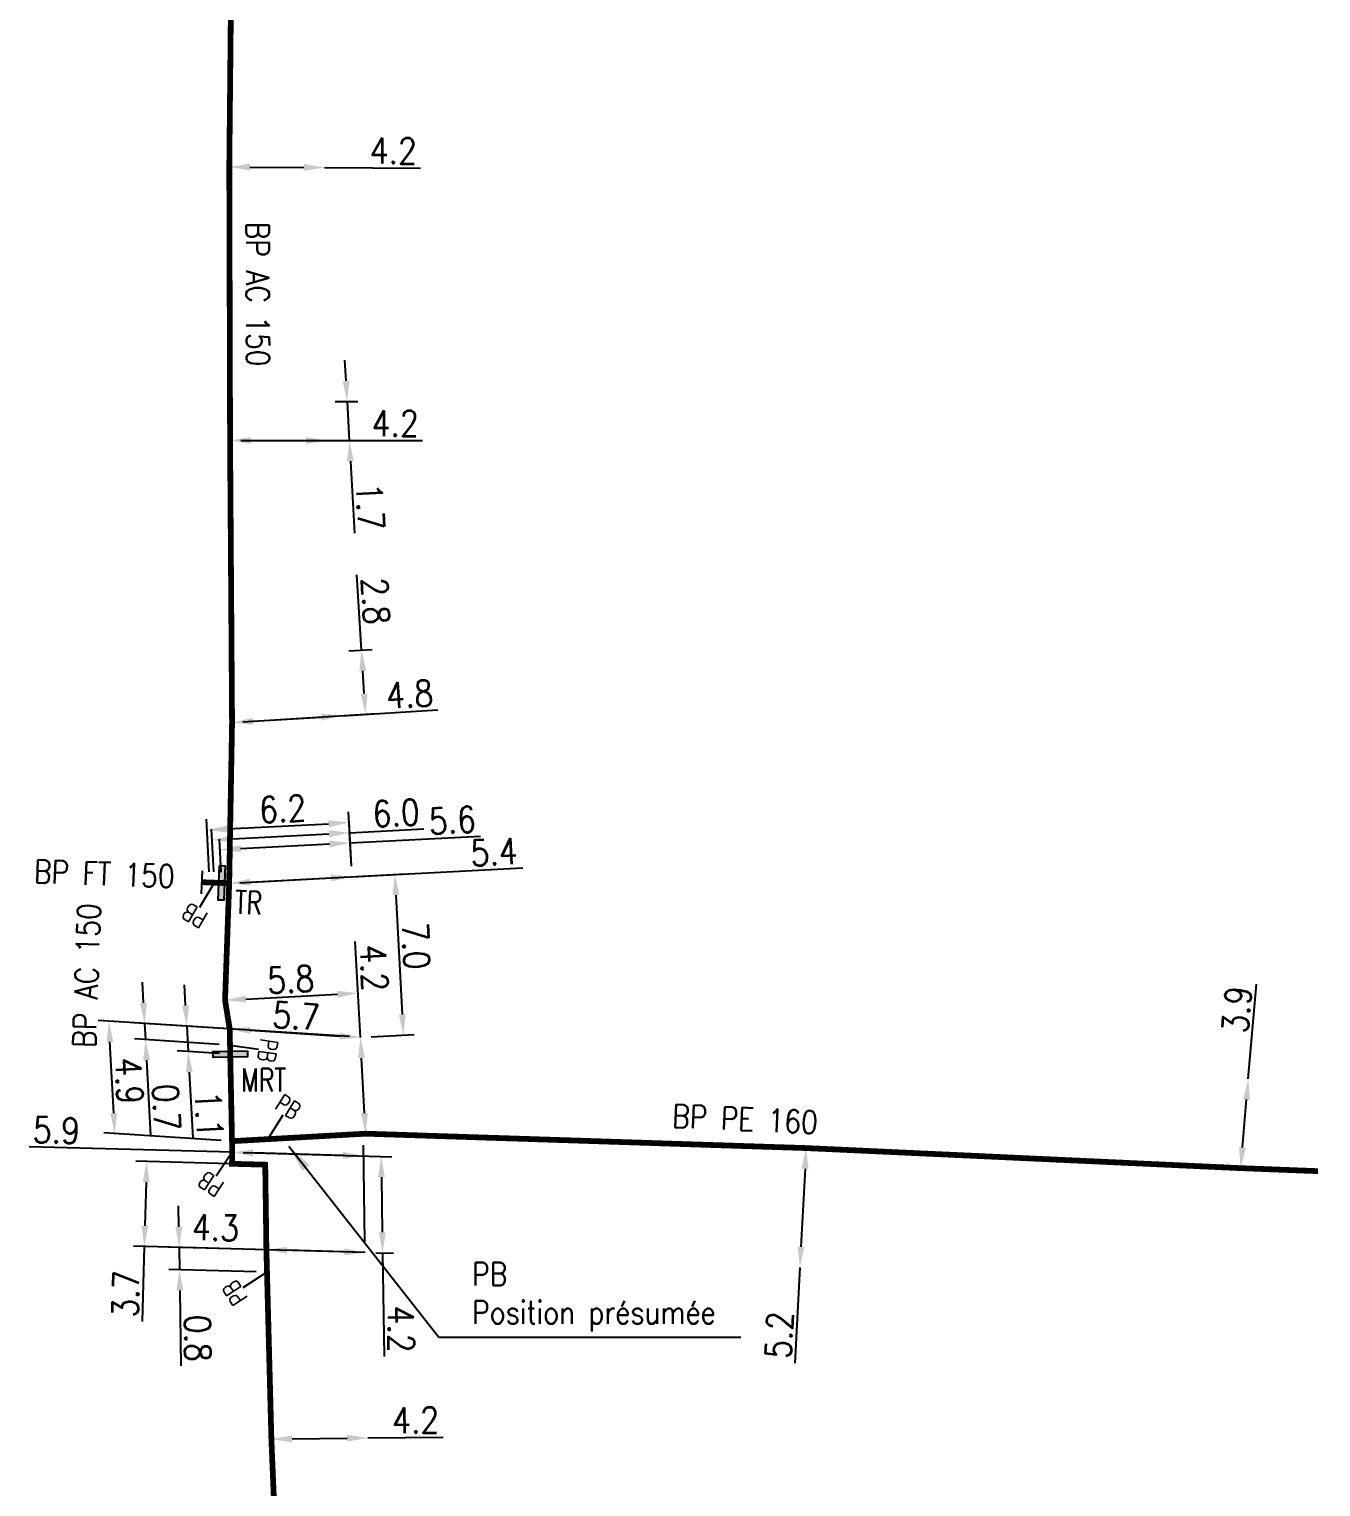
# Model space of a CAD drawing. Header units: millimetres. Extents: x 183997 to 185000, y 127999 to 129007.
# Drawn here: x 184943.9 to 185000.1, y 128287 to 128350.5 of the extents above; entities that cross this region are included whole.
import ezdxf
from ezdxf.enums import TextEntityAlignment as Align

# ---------------------------------------------------------------- set-up
doc = ezdxf.new("R2010")
doc.units = ezdxf.units.MM
doc.header["$PDMODE"] = 34
for name, pattern in [('L_25_AP', [2000, 1000, 1000]), ('L_25_FT', [2000, 1000, 1000]), ('L_25_PE', [2000, 1000, 1000])]:
    doc.linetypes.add(name, pattern=pattern)
doc.layers.get('0').update_dxf_attribs({"linetype": 'CONTINUOUS'})
doc.layers.get('DEFPOINTS').update_dxf_attribs({"linetype": 'CONTINUOUS'})
doc.layers.add('L_150', color=1, linetype='CONTINUOUS')
doc.layers.add('L_340', color=7, linetype='CONTINUOUS')
doc.styles.add('G_ROMANS', font='ROMANS.SHX', dxfattribs={"width": 0.75})
doc.styles.get("Standard").update_dxf_attribs({"font": 'romans.shx', "width": 0.85})
doc.dimstyles.get("Standard").update_dxf_attribs({"dimtxt": 1.5, "dimasz": 1.2, "dimexe": 0.625, "dimexo": 0.625, "dimgap": 0.25, "dimtad": 1, "dimdec": 1, "dimzin": 0, "dimdsep": 46, "dimtxsty": 'Standard', "dimcen": -0.5, "dimadec": 0, "dimazin": 0, "dimtfac": 1, "dimtdec": 1, "dimtmove": 0, "dimatfit": 3, "dimfxl": 0, "dimtolj": 1, "dimtzin": 0, "dimarcsym": 0})

# ---------------------------------------------------------------- blocks, each defined once
blk = doc.blocks.new('*D156')
at = {"layer": 'DEFPOINTS', "color": 0, "ltscale": 0.5, "transparency": 16777216}
for p in [(184957.861, 128315.067), (184952.27, 128313.322), (184957.938, 128313.591)]:
    blk.add_point(p, dxfattribs=at)
at = {"layer": 'L_340', "color": 0, "lineweight": -2, "ltscale": 0.5, "transparency": 16777216}
for p, q in [((184952.246, 128313.79), (184952.17, 128315.236)), ((184953.093, 128314.816), (184956.962, 128315.019)), ((184957.914, 128314.059), (184957.836, 128315.535)), ((184957.861, 128315.067), (184963.537, 128315.365))]:
    blk.add_line(p, q, dxfattribs=at)
at = {"layer": 'L_340', "color": 0, "ltscale": 0.5, "transparency": 16777216}
for points in [[(184956.954, 128315.169), (184956.97, 128314.869), (184957.861, 128315.067)], [(184953.085, 128314.965), (184953.101, 128314.666), (184952.194, 128314.768)]]:
    blk.add_solid(points, dxfattribs=at)
at = {"layer": 'L_340', "color": 0, "ltscale": 0.5, "transparency": 16777216, "insert": (184962.31, 128316.052), "char_height": 1.125, "attachment_point": 5, "rotation": 3.01217}
blk.add_mtext('\\A1;5.6', dxfattribs=at)
blk = doc.blocks.new('*D157')
at = {"layer": 'DEFPOINTS', "color": 0, "ltscale": 0.5, "transparency": 16777216}
for p in [(184957.837, 128315.509), (184951.946, 128313.335), (184957.938, 128313.591)]:
    blk.add_point(p, dxfattribs=at)
at = {"layer": 'L_340', "color": 0, "lineweight": -2, "ltscale": 0.5, "transparency": 16777216}
for p, q in [((184951.921, 128313.803), (184951.823, 128315.662)), ((184957.914, 128314.059), (184957.813, 128315.977)), ((184957.837, 128315.509), (184961.066, 128315.678)), ((184952.747, 128315.241), (184956.939, 128315.461))]:
    blk.add_line(p, q, dxfattribs=at)
at = {"layer": 'L_340', "color": 0, "ltscale": 0.5, "transparency": 16777216}
for points in [[(184956.931, 128315.611), (184956.946, 128315.312), (184957.837, 128315.509)], [(184952.739, 128315.391), (184952.754, 128315.091), (184951.848, 128315.193)]]:
    blk.add_solid(points, dxfattribs=at)
at = {"layer": 'L_340', "color": 0, "ltscale": 0.5, "transparency": 16777216, "insert": (184959.862, 128316.366), "char_height": 1.125, "attachment_point": 5, "rotation": 3.01217}
blk.add_mtext('\\A1;6.0', dxfattribs=at)
blk = doc.blocks.new('*D158')
at = {"layer": 'DEFPOINTS', "color": 0, "ltscale": 0.5, "transparency": 16777216}
for p in [(184957.814, 128315.951), (184951.746, 128313.342), (184957.938, 128313.591)]:
    blk.add_point(p, dxfattribs=at)
at = {"layer": 'L_340', "color": 0, "lineweight": -2, "ltscale": 0.5, "transparency": 16777216}
for p, q in [((184957.914, 128314.059), (184957.789, 128316.419)), ((184951.721, 128313.81), (184951.601, 128316.093)), ((184952.524, 128315.673), (184956.915, 128315.904))]:
    blk.add_line(p, q, dxfattribs=at)
at = {"layer": 'L_340', "color": 0, "ltscale": 0.5, "transparency": 16777216}
for points in [[(184952.517, 128315.822), (184952.532, 128315.523), (184951.626, 128315.625)], [(184956.907, 128316.053), (184956.923, 128315.754), (184957.814, 128315.951)]]:
    blk.add_solid(points, dxfattribs=at)
at = {"layer": 'L_340', "color": 0, "ltscale": 0.5, "transparency": 16777216, "insert": (184954.922, 128316.55), "char_height": 1.125, "attachment_point": 5, "rotation": 3.01217}
blk.add_mtext('\\A1;6.2', dxfattribs=at)
blk = doc.blocks.new('L_340_13')
at = {"color": 0, "linetype": 'Continuous', "flags": 128}
blk.add_lwpolyline([(0, 0), (0, 1.25)], dxfattribs=at)
at = {"color": 0, "linetype": 'Continuous', "style": 'G_ROMANS', "width": 0.75}
blk.add_text('PB', height=0.75, dxfattribs=at).set_placement((0, 1.663), align=Align.MIDDLE)
at = {"color": 0, "linetype": 'Continuous', "width": 0.75, "flags": 3}
for tag, p in [('DEF_LEG', (0, -10)), ('DEF_COUP', (0, -12.5)), ('DEF_TYPE', (0, -15))]:
    blk.add_attdef(tag, text='', height=1.2, dxfattribs=at).set_placement(p, align=Align.MIDDLE)
blk = doc.blocks.new('L_340_19')
at = {"linetype": 'Continuous'}
blk.add_hatch(color=0, dxfattribs=at).paths.add_polyline_path([(0.125, 0.75), (-0.125, 0.75), (-0.125, -0.75), (0.125, -0.75)])
at = {"color": 0, "linetype": 'Continuous'}
blk.add_lwpolyline([(-0.125, 0.75), (0.125, 0.75), (0.125, -0.75), (-0.125, -0.75)], close=True, dxfattribs=at)
at = {"color": 0, "linetype": 'Continuous', "width": 0.75}
for tag, height, flags, p in [('TR', 1, 8, (0, 1.981)), ('DEF_LEG', 1.2, 3, (0, -5)), ('DEF_COUP', 1.2, 3, (0, -7.5)), ('DEF_TYPE', 1.2, 3, (0, -10))]:
    blk.add_attdef(tag, text='', height=height, dxfattribs=dict(at, flags=flags)).set_placement(p, align=Align.MIDDLE)
blk = doc.blocks.new('L_340_17')
at = {"linetype": 'Continuous'}
blk.add_hatch(color=0, dxfattribs=at).paths.add_polyline_path([(0.125, 0.75), (-0.125, 0.75), (-0.125, -0.75), (0.125, -0.75)])
at = {"color": 0, "linetype": 'Continuous'}
blk.add_lwpolyline([(-0.125, 0.75), (0.125, 0.75), (0.125, -0.75), (-0.125, -0.75)], close=True, dxfattribs=at)
at = {"color": 0, "linetype": 'Continuous', "width": 0.75}
for tag, height, flags, p in [('MRT', 1, 8, (0, 2.5)), ('DEF_LEG', 1.2, 3, (0, -5)), ('DEF_COUP', 1.2, 3, (0, -7.5)), ('DEF_TYPE', 1.2, 3, (0, -10))]:
    blk.add_attdef(tag, text='', height=height, dxfattribs=dict(at, flags=flags)).set_placement(p, align=Align.MIDDLE)
blk = doc.blocks.new('L_340_07')
at = {"color": 0, "linetype": 'Continuous', "const_width": 0.25, "flags": 128}
blk.add_lwpolyline([(0, 0), (0.35, 0)], dxfattribs=at)
at = {"color": 0, "linetype": 'Continuous', "flags": 128}
blk.add_lwpolyline([(0.35, -0.5), (0.35, 0.5)], dxfattribs=at)
at = {"color": 0, "linetype": 'Continuous', "width": 0.75, "flags": 3}
for tag, p in [('DEF_LEG', (0.723, -3.465)), ('DEF_COUP', (0.723, -5.965)), ('DEF_TYPE', (0.723, -8.465))]:
    blk.add_attdef(tag, text='', height=1.2, dxfattribs=at).set_placement(p, align=Align.MIDDLE)
blk = doc.blocks.new('*D745')
at = {"layer": 'DEFPOINTS', "color": 0, "linetype": 'Continuous', "transparency": 16777216}
for p in [(184952.73, 128301.594), (184958.452, 128301.436), (184958.513, 128297.235)]:
    blk.add_point(p, dxfattribs=at)
at = {"layer": 'L_340', "color": 0, "linetype": 'Continuous', "lineweight": -2, "transparency": 16777216}
for p, q in [((184952.73, 128301.594), (184943.886, 128301.836)), ((184958.507, 128297.704), (184958.445, 128301.906)), ((184957.552, 128301.461), (184953.629, 128301.569))]:
    blk.add_line(p, q, dxfattribs=at)
at = {"layer": 'L_340', "color": 0, "linetype": 'Continuous', "transparency": 16777216}
for points in [[(184953.633, 128301.719), (184953.625, 128301.419), (184952.73, 128301.594)], [(184957.556, 128301.611), (184957.548, 128301.311), (184958.452, 128301.436)]]:
    blk.add_solid(points, dxfattribs=at)
at = {"layer": 'L_340', "color": 0, "linetype": 'Continuous', "transparency": 16777216, "insert": (184945.072, 128302.554), "char_height": 1.125, "attachment_point": 5, "rotation": 358.42792}
blk.add_mtext('\\A1;5.9', dxfattribs=at)
blk = doc.blocks.new('*D746')
at = {"layer": 'DEFPOINTS', "color": 0, "linetype": 'Continuous', "transparency": 16777216}
for p in [(184954.432, 128289.105), (184958.632, 128289.157), (184958.632, 128289.157)]:
    blk.add_point(p, dxfattribs=at)
at = {"layer": 'L_150', "color": 0, "linetype": 'Continuous', "lineweight": -2, "transparency": 16777216}
for p, q in [((184955.332, 128289.116), (184957.732, 128289.146)), ((184958.632, 128289.157), (184961.91, 128289.198))]:
    blk.add_line(p, q, dxfattribs=at)
at = {"layer": 'L_150', "color": 0, "linetype": 'Continuous', "transparency": 16777216}
for points in [[(184955.33, 128289.266), (184955.334, 128288.966), (184954.432, 128289.105)], [(184957.73, 128289.296), (184957.733, 128288.996), (184958.632, 128289.157)]]:
    blk.add_solid(points, dxfattribs=at)
at = {"layer": 'L_150', "color": 0, "linetype": 'Continuous', "transparency": 16777216, "insert": (184960.711, 128289.933), "char_height": 1.125, "attachment_point": 5, "rotation": 0.70958}
blk.add_mtext('\\A1;4.2', dxfattribs=at)
blk = doc.blocks.new('*D879')
at = {"layer": 'DEFPOINTS', "color": 0, "linetype": 'Continuous', "transparency": 16777216}
for p in [(184996.966, 128304.791), (184996.966, 128304.791), (184996.634, 128300.905)]:
    blk.add_point(p, dxfattribs=at)
at = {"layer": 'L_150', "color": 0, "linetype": 'Continuous', "lineweight": -2, "transparency": 16777216}
for p, q in [((184996.966, 128304.791), (184997.317, 128308.909)), ((184996.711, 128301.802), (184996.889, 128303.894))]:
    blk.add_line(p, q, dxfattribs=at)
at = {"layer": 'L_150', "color": 0, "linetype": 'Continuous', "transparency": 16777216}
for points in [[(184996.74, 128303.907), (184997.039, 128303.882), (184996.966, 128304.791)], [(184996.561, 128301.815), (184996.86, 128301.789), (184996.634, 128300.905)]]:
    blk.add_solid(points, dxfattribs=at)
at = {"layer": 'L_150', "color": 0, "linetype": 'Continuous', "transparency": 16777216, "insert": (184996.47, 128307.811), "char_height": 1.125, "attachment_point": 5, "rotation": 85.1279}
blk.add_mtext('\\A1;3.9', dxfattribs=at)
blk = doc.blocks.new('*D1025')
at = {"layer": 'DEFPOINTS', "color": 0, "linetype": 'Continuous', "transparency": 16777216}
for p in [(184952.415, 128308.218), (184958.207, 128308.525), (184958.207, 128308.525)]:
    blk.add_point(p, dxfattribs=at)
at = {"layer": 'L_150', "color": 0, "linetype": 'Continuous', "lineweight": -2, "transparency": 16777216}
blk.add_line((184953.313, 128308.266), (184957.308, 128308.477), dxfattribs=at)
at = {"layer": 'L_150', "color": 0, "linetype": 'Continuous', "transparency": 16777216}
for points in [[(184957.3, 128308.627), (184957.316, 128308.328), (184958.207, 128308.525)], [(184953.305, 128308.416), (184953.321, 128308.116), (184952.415, 128308.218)]]:
    blk.add_solid(points, dxfattribs=at)
at = {"layer": 'L_150', "color": 0, "linetype": 'Continuous', "transparency": 16777216, "insert": (184955.271, 128309.121), "char_height": 1.125, "attachment_point": 5, "rotation": 3.03123}
blk.add_mtext('\\A1;5.8', dxfattribs=at)
blk = doc.blocks.new('*D1092')
at = {"layer": 'DEFPOINTS', "color": 0, "linetype": 'Continuous', "transparency": 16777216}
for p in [(184954.215, 128297.353), (184958.513, 128297.235), (184958.513, 128297.235)]:
    blk.add_point(p, dxfattribs=at)
at = {"layer": 'L_150', "color": 0, "linetype": 'Continuous', "lineweight": -2, "transparency": 16777216}
for p, q in [((184954.215, 128297.353), (184950.638, 128297.451)), ((184957.614, 128297.26), (184955.115, 128297.328))]:
    blk.add_line(p, q, dxfattribs=at)
at = {"layer": 'L_150', "color": 0, "linetype": 'Continuous', "transparency": 16777216}
for points in [[(184955.119, 128297.478), (184955.111, 128297.178), (184954.215, 128297.353)], [(184957.618, 128297.41), (184957.61, 128297.11), (184958.513, 128297.235)]]:
    blk.add_solid(points, dxfattribs=at)
at = {"layer": 'L_150', "color": 0, "linetype": 'Continuous', "transparency": 16777216, "insert": (184952.001, 128298.314), "char_height": 1.125, "attachment_point": 5, "rotation": 358.43205}
blk.add_mtext('\\A1;4.3', dxfattribs=at)
blk = doc.blocks.new('*D1099')
at = {"layer": 'DEFPOINTS', "color": 0, "linetype": 'Continuous', "transparency": 16777216}
for p in [(184954.164, 128301.056), (184948.899, 128297.498), (184958.513, 128297.235)]:
    blk.add_point(p, dxfattribs=at)
at = {"layer": 'L_150', "color": 0, "linetype": 'Continuous', "lineweight": -2, "transparency": 16777216}
for p, q in [((184954.164, 128301.056), (184948.532, 128301.21)), ((184948.976, 128300.297), (184948.924, 128298.398)), ((184958.513, 128297.235), (184948.43, 128297.511)), ((184948.899, 128297.498), (184948.809, 128294.221))]:
    blk.add_line(p, q, dxfattribs=at)
at = {"layer": 'L_150', "color": 0, "linetype": 'Continuous', "transparency": 16777216}
for points in [[(184948.826, 128300.301), (184949.126, 128300.293), (184949, 128301.197)], [(184948.774, 128298.402), (184949.074, 128298.394), (184948.899, 128297.498)]]:
    blk.add_solid(points, dxfattribs=at)
at = {"layer": 'L_150', "color": 0, "linetype": 'Continuous', "transparency": 16777216, "insert": (184948.092, 128295.43), "char_height": 1.125, "attachment_point": 5, "rotation": 88.43206}
blk.add_mtext('\\A1;3.7', dxfattribs=at)
blk = doc.blocks.new('*D1120')
at = {"layer": 'DEFPOINTS', "color": 0, "linetype": 'Continuous', "transparency": 16777216}
for p in [(184952.729, 128301.594), (184958.513, 128297.235), (184959.273, 128297.214)]:
    blk.add_point(p, dxfattribs=at)
at = {"layer": 'L_150', "color": 0, "linetype": 'Continuous', "lineweight": -2, "transparency": 16777216}
for p, q in [((184953.198, 128301.581), (184959.681, 128301.403)), ((184959.225, 128300.516), (184959.26, 128298.114)), ((184958.982, 128297.222), (184959.742, 128297.201)), ((184959.273, 128297.214), (184959.339, 128292.698))]:
    blk.add_line(p, q, dxfattribs=at)
at = {"layer": 'L_150', "color": 0, "linetype": 'Continuous', "transparency": 16777216}
for points in [[(184959.375, 128300.518), (184959.075, 128300.514), (184959.212, 128301.416)], [(184959.41, 128298.116), (184959.11, 128298.112), (184959.273, 128297.214)]]:
    blk.add_solid(points, dxfattribs=at)
at = {"layer": 'L_150', "color": 0, "linetype": 'Continuous', "transparency": 16777216, "insert": (184960.072, 128293.898), "char_height": 1.125, "attachment_point": 5, "rotation": 270.838}
blk.add_mtext('\\A1;4.2', dxfattribs=at)
blk = doc.blocks.new('*D1122')
at = {"layer": 'DEFPOINTS', "color": 0, "linetype": 'Continuous', "transparency": 16777216}
for p in [(184950.417, 128297.457), (184958.513, 128297.235), (184954.241, 128296.373)]:
    blk.add_point(p, dxfattribs=at)
at = {"layer": 'L_340', "color": 0, "linetype": 'Continuous', "lineweight": -2, "transparency": 16777216}
for p, q in [((184950.404, 128298.357), (184950.39, 128299.257)), ((184958.044, 128297.248), (184949.948, 128297.47)), ((184950.417, 128297.457), (184950.431, 128296.477)), ((184953.772, 128296.385), (184949.962, 128296.49)), ((184950.444, 128295.577), (184950.492, 128292.299))]:
    blk.add_line(p, q, dxfattribs=at)
at = {"layer": 'L_340', "color": 0, "linetype": 'Continuous', "transparency": 16777216}
for points in [[(184950.554, 128298.359), (184950.254, 128298.355), (184950.417, 128297.457)], [(184950.594, 128295.579), (184950.294, 128295.575), (184950.431, 128296.477)]]:
    blk.add_solid(points, dxfattribs=at)
at = {"layer": 'L_340', "color": 0, "linetype": 'Continuous', "transparency": 16777216, "insert": (184951.225, 128293.499), "char_height": 1.125, "attachment_point": 5, "rotation": 270.838}
blk.add_mtext('\\A1;0.8', dxfattribs=at)
blk = doc.blocks.new('*D1324')
at = {"layer": 'DEFPOINTS', "color": 0, "linetype": 'Continuous', "transparency": 16777216}
for p in [(184956.741, 128334.283), (184957.73, 128334.282), (184952.634, 128332.59)]:
    blk.add_point(p, dxfattribs=at)
at = {"layer": 'L_150', "color": 0, "linetype": 'Continuous', "lineweight": -2, "transparency": 16777216}
for p, q in [((184957.681, 128335.181), (184957.632, 128336.08)), ((184957.21, 128334.283), (184958.2, 128334.282)), ((184957.73, 128334.282), (184957.823, 128332.585)), ((184953.103, 128332.589), (184958.293, 128332.584)), ((184957.872, 128331.686), (184958.044, 128328.549))]:
    blk.add_line(p, q, dxfattribs=at)
at = {"layer": 'L_150', "color": 0, "linetype": 'Continuous', "transparency": 16777216}
for points in [[(184957.831, 128335.189), (184957.531, 128335.173), (184957.73, 128334.282)], [(184958.022, 128331.694), (184957.723, 128331.678), (184957.823, 128332.585)]]:
    blk.add_solid(points, dxfattribs=at)
at = {"layer": 'L_150', "color": 0, "linetype": 'Continuous', "transparency": 16777216, "insert": (184958.732, 128329.709), "char_height": 1.125, "attachment_point": 5, "rotation": 273.1326}
blk.add_mtext('\\A1;1.7', dxfattribs=at)
blk = doc.blocks.new('*D1328')
at = {"layer": 'DEFPOINTS', "color": 0, "linetype": 'Continuous', "transparency": 16777216}
for p in [(184957.337, 128323.399), (184958.354, 128323.462), (184952.72, 128320.306)]:
    blk.add_point(p, dxfattribs=at)
at = {"layer": 'L_150', "color": 0, "linetype": 'Continuous', "lineweight": -2, "transparency": 16777216}
for p, q in [((184958.354, 128323.462), (184958.15, 128326.734)), ((184957.805, 128323.428), (184958.822, 128323.491)), ((184958.472, 128321.565), (184958.41, 128322.564)), ((184953.188, 128320.335), (184958.995, 128320.696))]:
    blk.add_line(p, q, dxfattribs=at)
at = {"layer": 'L_150', "color": 0, "linetype": 'Continuous', "transparency": 16777216}
for points in [[(184958.559, 128322.573), (184958.26, 128322.554), (184958.354, 128323.462)], [(184958.621, 128321.575), (184958.322, 128321.556), (184958.528, 128320.667)]]:
    blk.add_solid(points, dxfattribs=at)
at = {"layer": 'L_150', "color": 0, "linetype": 'Continuous', "transparency": 16777216, "insert": (184958.972, 128325.594), "char_height": 1.125, "attachment_point": 5, "rotation": 273.56063}
blk.add_mtext('\\A1;2.8', dxfattribs=at)
blk = doc.blocks.new('*D1329')
at = {"layer": 'DEFPOINTS', "color": 0, "linetype": 'Continuous', "transparency": 16777216}
for p in [(184952.634, 128332.59), (184956.834, 128332.586), (184956.834, 128332.586)]:
    blk.add_point(p, dxfattribs=at)
at = {"layer": 'L_150', "color": 0, "linetype": 'Continuous', "lineweight": -2, "transparency": 16777216}
for p, q in [((184953.534, 128332.589), (184955.934, 128332.587)), ((184956.834, 128332.586), (184961.012, 128332.582))]:
    blk.add_line(p, q, dxfattribs=at)
at = {"layer": 'L_150', "color": 0, "linetype": 'Continuous', "transparency": 16777216}
for points in [[(184953.534, 128332.739), (184953.534, 128332.439), (184952.634, 128332.59)], [(184955.934, 128332.737), (184955.934, 128332.437), (184956.834, 128332.586)]]:
    blk.add_solid(points, dxfattribs=at)
at = {"layer": 'L_150', "color": 0, "linetype": 'Continuous', "transparency": 16777216, "insert": (184959.824, 128333.333), "char_height": 1.125, "attachment_point": 5, "rotation": 359.94889}
blk.add_mtext('\\A1;4.2', dxfattribs=at)
blk = doc.blocks.new('*D1330')
at = {"layer": 'DEFPOINTS', "color": 0, "linetype": 'Continuous', "transparency": 16777216}
for p in [(184952.6, 128344.496), (184956.75, 128344.472), (184956.75, 128344.472)]:
    blk.add_point(p, dxfattribs=at)
at = {"layer": 'L_150', "color": 0, "linetype": 'Continuous', "lineweight": -2, "transparency": 16777216}
for p, q in [((184953.5, 128344.491), (184955.85, 128344.477)), ((184956.75, 128344.472), (184960.929, 128344.448))]:
    blk.add_line(p, q, dxfattribs=at)
at = {"layer": 'L_150', "color": 0, "linetype": 'Continuous', "transparency": 16777216}
for points in [[(184953.501, 128344.641), (184953.499, 128344.341), (184952.6, 128344.496)], [(184955.851, 128344.627), (184955.849, 128344.327), (184956.75, 128344.472)]]:
    blk.add_solid(points, dxfattribs=at)
at = {"layer": 'L_150', "color": 0, "linetype": 'Continuous', "transparency": 16777216, "insert": (184959.744, 128345.205), "char_height": 1.125, "attachment_point": 5, "rotation": 359.67164}
blk.add_mtext('\\A1;4.2', dxfattribs=at)
blk = doc.blocks.new('*D1331')
at = {"layer": 'DEFPOINTS', "color": 0, "linetype": 'Continuous', "transparency": 16777216}
for p in [(184977.715, 128301.779), (184977.442, 128296.586), (184977.442, 128296.586)]:
    blk.add_point(p, dxfattribs=at)
at = {"layer": 'L_150', "color": 0, "linetype": 'Continuous', "lineweight": -2, "transparency": 16777216}
for p, q in [((184977.668, 128300.88), (184977.489, 128297.485)), ((184977.442, 128296.586), (184977.223, 128292.413))]:
    blk.add_line(p, q, dxfattribs=at)
at = {"layer": 'L_150', "color": 0, "linetype": 'Continuous', "transparency": 16777216}
for points in [[(184977.518, 128300.888), (184977.817, 128300.872), (184977.715, 128301.779)], [(184977.34, 128297.492), (184977.639, 128297.477), (184977.442, 128296.586)]]:
    blk.add_solid(points, dxfattribs=at)
at = {"layer": 'L_150', "color": 0, "linetype": 'Continuous', "transparency": 16777216, "insert": (184976.537, 128293.64), "char_height": 1.125, "attachment_point": 5, "rotation": 86.99778}
blk.add_mtext('\\A1;5.2', dxfattribs=at)
blk = doc.blocks.new('*D1332')
at = {"layer": 'DEFPOINTS', "color": 0, "linetype": 'Continuous', "transparency": 16777216}
for p in [(184952.72, 128320.306), (184957.511, 128320.604), (184957.511, 128320.604)]:
    blk.add_point(p, dxfattribs=at)
at = {"layer": 'L_150', "color": 0, "linetype": 'Continuous', "lineweight": -2, "transparency": 16777216}
for p, q in [((184957.511, 128320.604), (184961.681, 128320.863)), ((184953.618, 128320.362), (184956.612, 128320.548))]:
    blk.add_line(p, q, dxfattribs=at)
at = {"layer": 'L_150', "color": 0, "linetype": 'Continuous', "transparency": 16777216}
for points in [[(184956.603, 128320.698), (184956.622, 128320.398), (184957.511, 128320.604)], [(184953.609, 128320.511), (184953.627, 128320.212), (184952.72, 128320.306)]]:
    blk.add_solid(points, dxfattribs=at)
at = {"layer": 'L_150', "color": 0, "linetype": 'Continuous', "transparency": 16777216, "insert": (184960.448, 128321.538), "char_height": 1.125, "attachment_point": 5, "rotation": 3.56063}
blk.add_mtext('\\A1;4.8', dxfattribs=at)
blk = doc.blocks.new('*D1333')
at = {"layer": 'DEFPOINTS', "color": 0, "linetype": 'Continuous', "transparency": 16777216}
for p in [(184952.595, 128313.31), (184957.938, 128313.591), (184957.938, 128313.591)]:
    blk.add_point(p, dxfattribs=at)
at = {"layer": 'L_150', "color": 0, "linetype": 'Continuous', "lineweight": -2, "transparency": 16777216}
for p, q in [((184957.938, 128313.591), (184965.376, 128313.982)), ((184953.494, 128313.357), (184957.039, 128313.544))]:
    blk.add_line(p, q, dxfattribs=at)
at = {"layer": 'L_150', "color": 0, "linetype": 'Continuous', "transparency": 16777216}
for points in [[(184953.486, 128313.507), (184953.502, 128313.208), (184952.595, 128313.31)], [(184957.031, 128313.693), (184957.047, 128313.394), (184957.938, 128313.591)]]:
    blk.add_solid(points, dxfattribs=at)
at = {"layer": 'L_150', "color": 0, "linetype": 'Continuous', "transparency": 16777216, "insert": (184964.127, 128314.667), "char_height": 1.125, "attachment_point": 5, "rotation": 3.00683}
blk.add_mtext('\\A1;5.4', dxfattribs=at)
blk = doc.blocks.new('*D1334')
at = {"layer": 'DEFPOINTS', "color": 0, "linetype": 'Continuous', "transparency": 16777216}
for p in [(184952.595, 128313.31), (184958.308, 128306.6), (184960.178, 128306.698)]:
    blk.add_point(p, dxfattribs=at)
at = {"layer": 'L_150', "color": 0, "linetype": 'Continuous', "lineweight": -2, "transparency": 16777216}
for p, q in [((184953.063, 128313.335), (184960.276, 128313.714)), ((184959.855, 128312.79), (184960.13, 128307.597)), ((184958.777, 128306.625), (184960.646, 128306.723))]:
    blk.add_line(p, q, dxfattribs=at)
at = {"layer": 'L_150', "color": 0, "linetype": 'Continuous', "transparency": 16777216}
for points in [[(184960.005, 128312.798), (184959.705, 128312.782), (184959.808, 128313.689)], [(184960.28, 128307.605), (184959.98, 128307.589), (184960.178, 128306.698)]]:
    blk.add_solid(points, dxfattribs=at)
at = {"layer": 'L_150', "color": 0, "linetype": 'Continuous', "transparency": 16777216, "insert": (184960.723, 128310.579), "char_height": 1.125, "attachment_point": 5, "rotation": 273.03123}
blk.add_mtext('\\A1;7.0', dxfattribs=at)
blk = doc.blocks.new('*D1335')
at = {"layer": 'DEFPOINTS', "color": 0, "linetype": 'Continuous', "transparency": 16777216}
for p in [(184947.355, 128307.299), (184958.308, 128306.6), (184952.719, 128302.08)]:
    blk.add_point(p, dxfattribs=at)
at = {"layer": 'L_150', "color": 0, "linetype": 'Continuous', "lineweight": -2, "transparency": 16777216}
for p, q in [((184957.837, 128306.63), (184946.884, 128307.329)), ((184947.566, 128303.305), (184947.403, 128306.401)), ((184952.248, 128302.11), (184947.143, 128302.436))]:
    blk.add_line(p, q, dxfattribs=at)
at = {"layer": 'L_150', "color": 0, "linetype": 'Continuous', "transparency": 16777216}
for points in [[(184947.552, 128306.409), (184947.253, 128306.393), (184947.355, 128307.299)], [(184947.716, 128303.313), (184947.417, 128303.297), (184947.614, 128302.406)]]:
    blk.add_solid(points, dxfattribs=at)
at = {"layer": 'L_150', "color": 0, "linetype": 'Continuous', "transparency": 16777216, "insert": (184948.243, 128304.708), "char_height": 1.125, "attachment_point": 5, "rotation": 273.03123}
blk.add_mtext('\\A1;4.9', dxfattribs=at)
blk = doc.blocks.new('*D1336')
at = {"layer": 'DEFPOINTS', "color": 0, "linetype": 'Continuous', "transparency": 16777216}
for p in [(184958.308, 128306.6), (184958.308, 128306.6), (184958.531, 128302.406)]:
    blk.add_point(p, dxfattribs=at)
at = {"layer": 'L_150', "color": 0, "linetype": 'Continuous', "lineweight": -2, "transparency": 16777216}
for p, q in [((184958.308, 128306.6), (184958.087, 128310.773)), ((184958.483, 128303.305), (184958.356, 128305.701))]:
    blk.add_line(p, q, dxfattribs=at)
at = {"layer": 'L_150', "color": 0, "linetype": 'Continuous', "transparency": 16777216}
for points in [[(184958.506, 128305.709), (184958.206, 128305.694), (184958.308, 128306.6)], [(184958.633, 128303.313), (184958.333, 128303.297), (184958.531, 128302.406)]]:
    blk.add_solid(points, dxfattribs=at)
at = {"layer": 'L_150', "color": 0, "linetype": 'Continuous', "transparency": 16777216, "insert": (184958.899, 128309.625), "char_height": 1.125, "attachment_point": 5, "rotation": 273.03123}
blk.add_mtext('\\A1;4.2', dxfattribs=at)
blk = doc.blocks.new('*D1338')
at = {"layer": 'DEFPOINTS', "color": 0, "linetype": 'Continuous', "transparency": 16777216}
for p in [(184952.617, 128306.964), (184958.308, 128306.6), (184958.308, 128306.6)]:
    blk.add_point(p, dxfattribs=at)
at = {"layer": 'L_150', "color": 0, "linetype": 'Continuous', "lineweight": -2, "transparency": 16777216}
blk.add_line((184953.515, 128306.906), (184957.41, 128306.658), dxfattribs=at)
at = {"layer": 'L_150', "color": 0, "linetype": 'Continuous', "transparency": 16777216}
for points in [[(184953.524, 128307.056), (184953.505, 128306.756), (184952.617, 128306.964)], [(184957.42, 128306.807), (184957.401, 128306.508), (184958.308, 128306.6)]]:
    blk.add_solid(points, dxfattribs=at)
at = {"layer": 'L_150', "color": 0, "linetype": 'Continuous', "transparency": 16777216, "insert": (184955.51, 128307.53), "char_height": 1.125, "attachment_point": 5, "rotation": 356.34793}
blk.add_mtext('\\A1;5.7', dxfattribs=at)
blk = doc.blocks.new('*D1339')
at = {"layer": 'DEFPOINTS', "color": 0, "linetype": 'Continuous', "transparency": 16777216}
for p in [(184948.913, 128307.2), (184952.631, 128306.266), (184958.308, 128306.6)]:
    blk.add_point(p, dxfattribs=at)
at = {"layer": 'L_340', "color": 0, "linetype": 'Continuous', "lineweight": -2, "transparency": 16777216}
for p, q in [((184948.866, 128308.099), (184948.818, 128308.997)), ((184957.837, 128306.63), (184948.442, 128307.23)), ((184948.913, 128307.2), (184948.95, 128306.501)), ((184952.16, 128306.296), (184948.479, 128306.531)), ((184948.998, 128305.602), (184949.171, 128302.328))]:
    blk.add_line(p, q, dxfattribs=at)
at = {"layer": 'L_340', "color": 0, "linetype": 'Continuous', "transparency": 16777216}
for points in [[(184949.015, 128308.107), (184948.716, 128308.091), (184948.913, 128307.2)], [(184949.148, 128305.61), (184948.848, 128305.594), (184948.95, 128306.501)]]:
    blk.add_solid(points, dxfattribs=at)
at = {"layer": 'L_340', "color": 0, "linetype": 'Continuous', "transparency": 16777216, "insert": (184949.857, 128303.555), "char_height": 1.125, "attachment_point": 5, "rotation": 273.03123}
blk.add_mtext('\\A1;0.7', dxfattribs=at)
blk = doc.blocks.new('*D1340')
at = {"layer": 'DEFPOINTS', "color": 0, "linetype": 'Continuous', "transparency": 16777216}
for p in [(184950.747, 128307.083), (184958.308, 128306.6), (184952.64, 128305.868)]:
    blk.add_point(p, dxfattribs=at)
at = {"layer": 'L_340', "color": 0, "linetype": 'Continuous', "lineweight": -2, "transparency": 16777216}
for p, q in [((184950.696, 128307.981), (184950.646, 128308.88)), ((184957.837, 128306.63), (184950.276, 128307.113)), ((184950.747, 128307.083), (184950.808, 128305.985)), ((184952.168, 128305.898), (184950.337, 128306.015)), ((184950.859, 128305.086), (184951.019, 128302.222))]:
    blk.add_line(p, q, dxfattribs=at)
at = {"layer": 'L_340', "color": 0, "linetype": 'Continuous', "transparency": 16777216}
for points in [[(184950.846, 128307.99), (184950.547, 128307.973), (184950.747, 128307.083)], [(184951.008, 128305.094), (184950.709, 128305.078), (184950.808, 128305.985)]]:
    blk.add_solid(points, dxfattribs=at)
at = {"layer": 'L_340', "color": 0, "linetype": 'Continuous', "transparency": 16777216, "insert": (184951.713, 128303.247), "char_height": 1.125, "attachment_point": 5, "rotation": 273.2079}
blk.add_mtext('\\A1;1.1', dxfattribs=at)

msp = doc.modelspace()

# ---------------------------------------------------------------- linework, layer by layer
at = {"layer": 'L_150', "linetype": 'L_25_AP', "ltscale": 0.5, "const_width": 0.25, "flags": 128}
for points in [[(184963.172, 128458.298), (184961.935, 128453.262), (184959.205, 128442.146), (184959.205, 128442.146), (184957.471, 128430.37), (184957.471, 128430.37), (184957.471, 128430.37), (184955.731, 128418.841), (184955.731, 128418.841), (184954.181, 128403.639), (184954.122, 128400.854), (184953.694, 128392.09), (184953.694, 128392.09), (184953.374, 128380.119), (184953.334, 128378.705), (184953.036, 128368.233), (184953.036, 128368.233), (184952.719, 128356.439), (184952.719, 128356.439), (184952.6, 128344.496), (184952.6, 128344.496), (184952.634, 128332.59), (184952.72, 128320.306), (184952.595, 128313.31), (184952.415, 128308.218), (184952.617, 128306.964), (184952.631, 128306.266), (184952.64, 128305.868)], [(184952.27, 128313.322), (184952.595, 128313.31)]]:
    msp.add_lwpolyline(points, dxfattribs=at)
at = {"layer": 'L_150', "linetype": 'L_25_FT', "ltscale": 0.5, "const_width": 0.25, "flags": 128}
msp.add_lwpolyline([(184951.746, 128313.342), (184951.946, 128313.335), (184952.27, 128313.322)], dxfattribs=at)
at = {"layer": 'L_150', "linetype": 'L_25_PE', "const_width": 0.25, "flags": 128}
msp.add_lwpolyline([(184954.524, 128228.755), (184954.739, 128231.804), (184954.802, 128232.17), (184954.802, 128232.17), (184954.747, 128250.754), (184954.602, 128262.682), (184954.589, 128285.334), (184954.589, 128285.334), (184954.432, 128289.105), (184954.241, 128296.373), (184954.215, 128297.353), (184954.164, 128301.056), (184952.716, 128301.095), (184952.729, 128301.594), (184952.729, 128301.594), (184952.729, 128301.594), (184952.719, 128302.08), (184952.719, 128302.08), (184952.64, 128305.868)], dxfattribs=at)
at = {"layer": 'L_150', "linetype": 'L_25_PE', "ltscale": 0.5, "const_width": 0.25, "flags": 128}
msp.add_lwpolyline([(185000, 128300.774), (184996.634, 128300.905), (184977.715, 128301.779), (184958.531, 128302.406), (184954.273, 128302.167), (184952.719, 128302.08)], dxfattribs=at)

# ---------------------------------------------------------------- block references
at = {"layer": 'L_340', "ltscale": 0.5}
for name, p, rotation in [('L_340_07', (184951.746, 128313.342), 177.8537183044091), ('L_340_13', (184951.946, 128313.335), 149.2451541954236), ('L_340_13', (184952.631, 128306.266), 261.7559373859204), ('L_340_13', (184954.273, 128302.167), 327.7372206685686)]:
    msp.add_blockref(name, p, dxfattribs=dict(at, rotation=rotation))
ref = msp.add_blockref('L_340_19', (184952.27, 128313.322), dxfattribs=dict(at, rotation=357.8537183069591))
ref.add_attrib('TR', 'TR', dxfattribs={"layer": '0', "color": 0, "linetype": 'Continuous', "height": 1, "rotation": 357.85372, "width": 0.75}).set_placement((184953.439, 128312.468), align=Align.MIDDLE)
ref = msp.add_blockref('L_340_17', (184952.64, 128305.868), dxfattribs=dict(at, rotation=271.2005530149826))
ref.add_attrib('MRT', 'MRT', dxfattribs={"layer": '0', "color": 0, "linetype": 'Continuous', "height": 1, "width": 0.75}).set_placement((184954.097, 128304.738), align=Align.MIDDLE)
at = {"layer": 'L_340'}
for p, rotation in [((184952.729, 128301.594), 146.1386586982628), ((184954.241, 128296.373), 122.8308316366237)]:
    msp.add_blockref('L_340_13', p, dxfattribs=dict(at, rotation=rotation))

# ---------------------------------------------------------------- texts
at = {"layer": 'L_150', "linetype": 'Continuous', "width": 0.85}
for s, rotation, p in [('BP AC 150', 270.16239, (184953.837, 128338.961)), ('BP FT 150', 357.95632, (184947.162, 128313.719)), ('BP AC 150', 87.9687, (184946.39, 128309.293)), ('BP PE 160', 357.35685, (184975.058, 128303.039))]:
    msp.add_text(s, height=1, rotation=rotation, dxfattribs=at).set_placement(p, align=Align.MIDDLE)
at = {"layer": 'L_340', "linetype": 'Continuous', "insert": (184963.175, 128295.29), "char_height": 1, "attachment_point": 4}
msp.add_mtext('PB\\PPosition présumée', dxfattribs=at)

# ---------------------------------------------------------------- dimensions: what is measured, and where the dimension line sits
at = {"layer": 'L_150', "linetype": 'Continuous'}
for base, p1, p2, angle, override, picture, middle in [((184956.75007, 128344.47205), (184952.60014, 128344.49584), (184956.75007, 128344.47205), 179.67164, {"dimscale": 0.75}, '*D1330', (184959.73931, 128344.45492)), ((184956.834, 128332.586), (184952.634, 128332.59), (184956.834, 128332.586), 179.94889, {"dimscale": 0.75}, '*D1329', (184959.823, 128332.583)), ((184958.354, 128323.462), (184952.72, 128320.306), (184957.337, 128323.399), 273.56063, {"dimscale": 0.75}, '*D1328', (184958.224, 128325.547)), ((184957.511, 128320.604), (184952.72, 128320.306), (184957.511, 128320.604), 183.56063, {"dimscale": 0.75}, '*D1332', (184960.494, 128320.79)), ((184957.938, 128313.591), (184952.595, 128313.31), (184957.938, 128313.591), 183.00683, {"dimscale": 0.75}, '*D1333', (184964.166, 128313.918)), ((184960.178, 128306.698), (184952.595, 128313.31), (184958.308, 128306.6), 93.03123, {"dimscale": 0.75, "dimatfit": 0}, '*D1334', (184959.974, 128310.539)), ((184958.308, 128306.6), (184958.531, 128302.406), (184958.308, 128306.6), 273.03123, {"dimscale": 0.75}, '*D1336', (184958.15, 128309.585)), ((184996.966, 128304.791), (184996.634, 128300.905), (184996.966, 128304.791), 265.1279, {"dimscale": 0.75}, '*D879', (184997.218, 128307.747)), ((184977.442, 128296.586), (184977.715, 128301.779), (184977.442, 128296.586), 86.99778, {"dimscale": 0.75}, '*D1331', (184977.286, 128293.601)), ((184948.899, 128297.498), (184954.164, 128301.056), (184958.513, 128297.235), 88.43206, {"dimscale": 0.75, "dimexo": 0}, '*D1099', (184948.842, 128295.41)), ((184958.513, 128297.235), (184954.215, 128297.353), (184958.513, 128297.235), 178.43205, {"dimscale": 0.75, "dimgap": 0.45}, '*D1092', (184951.977, 128297.414)), ((184958.632, 128289.157), (184954.432, 128289.105), (184958.632, 128289.157), 180.70958, {"dimscale": 0.75}, '*D746', (184960.721, 128289.183))]:
    dim = msp.add_linear_dim(base=base, p1=p1, p2=p2, angle=angle, dimstyle='Standard', override=override, dxfattribs=at)
    dim.commit()
    dim.dimension.update_dxf_attribs({"geometry": picture, "text_midpoint": middle, "dimtype": 160})
for base, p1, p2, angle, text, override, picture, middle in [((184957.73, 128334.282), (184952.634, 128332.59), (184956.741, 128334.283), 273.1326, '1.7', {"dimscale": 0.75, "dimatfit": 0}, '*D1324', (184957.983, 128329.668)), ((184947.355, 128307.299), (184952.719, 128302.08), (184958.308, 128306.6), 273.03123, '4.9', {"dimscale": 0.75, "dimatfit": 0}, '*D1335', (184947.494, 128304.668)), ((184959.273, 128297.214), (184952.729, 128301.594), (184958.513, 128297.235), 90.838, '4.2', {"dimscale": 0.75}, '*D1120', (184959.322, 128293.887))]:
    dim = msp.add_linear_dim(base=base, p1=p1, p2=p2, angle=angle, text=text, dimstyle='Standard', override=override, dxfattribs=at)
    dim.commit()
    dim.dimension.update_dxf_attribs({"geometry": picture, "text_midpoint": middle, "dimtype": 160})
for base, p1, p2, angle, picture, middle in [((184958.207, 128308.525), (184952.415, 128308.218), (184958.207, 128308.525), 183.03123, '*D1025', (184955.271, 128309.121)), ((184958.308, 128306.6), (184952.617, 128306.964), (184958.308, 128306.6), 176.34793, '*D1338', (184955.51, 128307.53))]:
    dim = msp.add_linear_dim(base=base, p1=p1, p2=p2, angle=angle, dimstyle='Standard', override={"dimscale": 0.75}, dxfattribs=at)
    dim.commit()
    dim.dimension.update_dxf_attribs({"geometry": picture, "text_midpoint": middle})
at = {"layer": 'L_340', "ltscale": 0.5}
for base, p1, text, picture, middle in [((184957.814, 128315.951), (184951.746, 128313.342), '6.2', '*D158', (184954.962, 128315.801)), ((184957.837, 128315.509), (184951.946, 128313.335), '6.0', '*D157', (184959.901, 128315.617)), ((184957.861, 128315.067), (184952.27, 128313.322), '5.6', '*D156', (184962.349, 128315.303))]:
    dim = msp.add_linear_dim(base=base, p1=p1, p2=(184957.938, 128313.591), angle=183.01217, text=text, dimstyle='Standard', override={"dimscale": 0.75}, dxfattribs=at)
    dim.commit()
    dim.dimension.update_dxf_attribs({"geometry": picture, "text_midpoint": middle, "dimtype": 160})
at = {"layer": 'L_340', "linetype": 'Continuous'}
for base, p1, angle, text, picture, middle in [((184948.913, 128307.2), (184952.631, 128306.266), 273.03123, '0.7', '*D1339', (184949.108, 128303.516)), ((184950.747, 128307.083), (184952.64, 128305.868), 273.2079, '1.1', '*D1340', (184950.964, 128303.205))]:
    dim = msp.add_linear_dim(base=base, p1=p1, p2=(184958.308, 128306.6), angle=angle, text=text, dimstyle='Standard', override={"dimscale": 0.75, "dimatfit": 0}, dxfattribs=at)
    dim.commit()
    dim.dimension.update_dxf_attribs({"geometry": picture, "text_midpoint": middle, "dimtype": 160})
for base, p1, angle, override, picture, middle in [((184958.452, 128301.436), (184952.73, 128301.594), 178.42792, {"dimscale": 0.75}, '*D745', (184945.052, 128301.804)), ((184950.417, 128297.457), (184954.241, 128296.373), 270.838, {"dimscale": 0.75, "dimatfit": 0}, '*D1122', (184950.475, 128293.488))]:
    dim = msp.add_linear_dim(base=base, p1=p1, p2=(184958.513, 128297.235), angle=angle, dimstyle='Standard', override=override, dxfattribs=at)
    dim.commit()
    dim.dimension.update_dxf_attribs({"geometry": picture, "text_midpoint": middle, "dimtype": 160})

# ---------------------------------------------------------------- leaders
at = {"layer": 'L_340', "linetype": 'Continuous', "annotation_type": 0, "has_hookline": 1, "hookline_direction": 0, "text_width": 11.698}
msp.add_leader([(184955.196, 128301.862), (184961.725, 128293.54), (184962.925, 128293.54)], dimstyle='Standard', dxfattribs=at)

doc.saveas('drawing.dxf')
